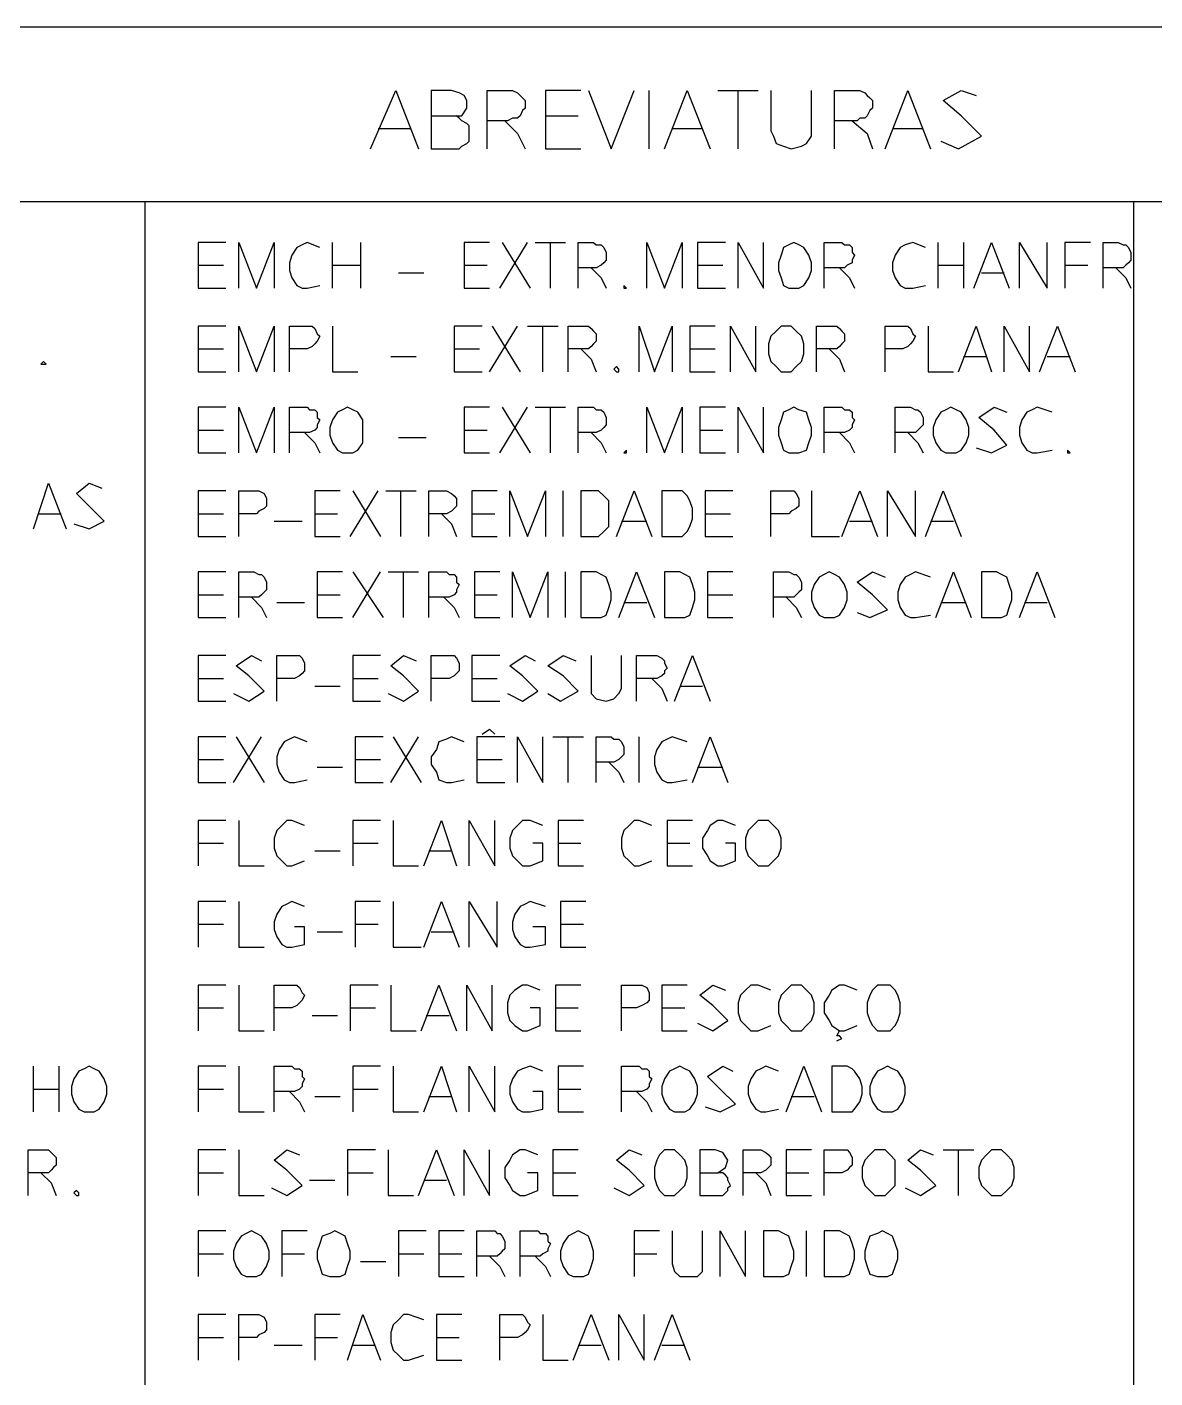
# Model space of a CAD drawing. Extents: x 0 to 597, y 0 to 422.
# Drawn here: x 59.3 to 103.8, y 54.6 to 107.9 of the extents above; entities that cross this region are included whole.
import ezdxf

# ---------------------------------------------------------------- set-up
doc = ezdxf.new("R2010")
doc.units = 0
doc.header["$MEASUREMENT"] = 0
doc.layers.add('GT_1', color=7, linetype='Continuous')

msp = doc.modelspace()

# ---------------------------------------------------------------- linework, layer by layer
at = {"layer": 'GT_1', "flags": 128}
for points in [[(453.8, 107.9), (25, 107.9)], [(72.9, 103.1), (73.9, 105.4), (74.8, 103.1)], [(75.3, 104.4), (76.3, 104.4), (76.5, 104.4), (76.7, 104.7), (76.7, 105), (76.6, 105.2), (76.4, 105.3), (76.1, 105.4), (75.3, 105.4), (75.3, 103.1), (76.3, 103.1), (76.4, 103.1), (76.5, 103.2), (76.7, 103.3), (76.8, 103.4), (76.8, 103.5), (76.8, 103.7), (76.8, 103.8), (76.8, 104), (76.7, 104.1), (76.5, 104.2), (76.4, 104.3), (76.3, 104.4)], [(77.5, 103.1), (77.5, 105.4), (78.3, 105.4), (78.4, 105.4), (78.5, 105.4), (78.7, 105.3), (78.8, 105.2), (78.9, 105.1), (79, 105), (79, 104.9), (79, 104.7), (78.9, 104.6), (78.8, 104.4), (78.7, 104.3), (78.5, 104.3), (78.3, 104.2), (77.5, 104.2)], [(81.2, 105.4), (79.8, 105.4), (79.8, 103.1), (81.2, 103.1)], [(81.5, 105.4), (82.4, 103.1), (83.3, 105.4)], [(83.9, 103.1), (83.9, 105.4)], [(84.5, 103.1), (85.4, 105.4), (86.3, 103.1)], [(86.6, 105.4), (88.2, 105.4)], [(87.4, 103.1), (87.4, 105.4)], [(88.7, 105.4), (88.7, 103.8), (88.8, 103.6), (88.9, 103.3), (89.2, 103.2), (89.5, 103.1), (89.9, 103.2), (90.1, 103.3), (90.3, 103.6), (90.3, 103.8), (90.3, 105.4)], [(91.2, 103.1), (91.2, 105.4), (92.1, 105.4), (92.2, 105.4), (92.4, 105.3), (92.5, 105.2), (92.6, 105.1), (92.7, 105), (92.7, 104.9), (92.7, 104.7), (92.6, 104.6), (92.5, 104.4), (92.4, 104.3), (92.2, 104.3), (92.1, 104.2), (91.2, 104.2)], [(93.2, 103.1), (94.1, 105.4), (95, 103.1)], [(95.4, 103.4), (96.1, 103.1), (97, 103.6), (96.2, 104.4), (95.5, 105), (96.2, 105.4), (96.8, 105.2)], [(78.2, 104.2), (78.7, 103.7), (79, 103.1)], [(79.8, 104.4), (81.1, 104.4)], [(91.9, 104.2), (92.5, 103.7), (92.7, 103.1)], [(73.2, 103.9), (74.5, 103.9)], [(84.8, 103.9), (86, 103.9)], [(93.5, 103.9), (94.7, 103.9)], [(328.9, 101), (25, 101)], [(64, 101), (64, 16)], [(103, 101), (103, 16)], [(67.2, 99.4), (66.1, 99.4), (66.1, 97.6), (67.2, 97.6)], [(67.7, 97.6), (67.7, 99.4), (68.4, 97.6), (69.1, 99.4), (69.1, 97.6)], [(70.9, 99.2), (70.4, 99.4), (70.2, 99.3), (70, 99.2), (69.8, 98.9), (69.7, 98.6), (69.7, 98.3), (69.8, 98), (70, 97.7), (70.2, 97.6), (70.4, 97.6), (70.9, 97.7)], [(71.4, 97.6), (71.4, 99.4)], [(72.5, 99.4), (72.5, 97.6)], [(77.6, 99.4), (76.6, 99.4), (76.6, 97.6), (77.6, 97.6)], [(78, 97.6), (79.1, 99.4)], [(78.1, 99.4), (79.2, 97.6)], [(79.4, 99.4), (80.6, 99.4)], [(80, 97.6), (80, 99.4)], [(81.1, 97.6), (81.1, 99.4), (81.7, 99.4), (81.8, 99.3), (82, 99.3), (82.1, 99.2), (82.2, 99), (82.2, 98.9), (82.2, 98.7), (82.1, 98.6), (82, 98.5), (81.8, 98.4), (81.7, 98.4), (81.1, 98.4)], [(83.8, 97.6), (83.8, 99.4), (84.5, 97.6), (85.2, 99.4), (85.2, 97.6)], [(86.9, 99.4), (85.8, 99.4), (85.8, 97.6), (86.9, 97.6)], [(87.4, 97.6), (87.4, 99.4), (88.4, 97.6), (88.4, 99.4)], [(89.7, 97.6), (89.8, 97.6), (90, 97.7), (90.2, 98), (90.3, 98.3), (90.3, 98.6), (90.2, 98.9), (90, 99.2), (89.8, 99.3), (89.6, 99.4), (89.4, 99.3), (89.2, 99.2), (89.1, 98.9), (89, 98.6), (89, 98.3), (89.1, 98), (89.2, 97.7), (89.4, 97.6), (89.6, 97.6), (89.7, 97.6)], [(90.8, 97.6), (90.8, 99.4), (91.5, 99.4), (91.6, 99.3), (91.8, 99.3), (91.9, 99.2), (91.9, 99), (92, 98.9), (91.9, 98.7), (91.9, 98.6), (91.7, 98.5), (91.6, 98.4), (91.5, 98.4), (90.8, 98.4)], [(94.8, 99.2), (94.3, 99.4), (94, 99.3), (93.8, 99.2), (93.6, 98.9), (93.5, 98.6), (93.5, 98.3), (93.6, 98), (93.8, 97.7), (94, 97.6), (94.3, 97.6), (94.8, 97.7)], [(95.3, 97.6), (95.3, 99.4)], [(96.3, 99.4), (96.3, 97.6)], [(96.7, 97.6), (97.4, 99.4), (98.1, 97.6)], [(98.5, 97.6), (98.5, 99.4), (99.6, 97.6), (99.6, 99.4)], [(101.3, 99.4), (100.3, 99.4), (100.3, 97.6)], [(101.8, 97.6), (101.8, 99.4), (102.4, 99.4), (102.6, 99.3), (102.7, 99.3), (102.8, 99.2), (102.9, 99), (102.9, 98.9), (102.9, 98.7), (102.8, 98.6), (102.7, 98.5), (102.6, 98.4), (102.4, 98.4), (101.8, 98.4)], [(66.1, 98.5), (67.1, 98.5)], [(71.4, 98.5), (72.5, 98.5)], [(74, 98.2), (75, 98.2)], [(76.6, 98.5), (77.5, 98.5)], [(81.6, 98.4), (82, 98), (82.2, 97.6)], [(85.8, 98.5), (86.8, 98.5)], [(91.4, 98.4), (91.8, 98), (92, 97.6)], [(95.3, 98.5), (96.3, 98.5)], [(97, 98.2), (97.9, 98.2)], [(100.3, 98.5), (101.2, 98.5)], [(102.3, 98.4), (102.7, 98), (102.9, 97.6)], [(83, 97.6), (82.9, 97.7), (82.9, 97.6), (83, 97.6)], [(67.2, 96.1), (66.1, 96.1), (66.1, 94.3), (67.2, 94.3)], [(67.7, 94.3), (67.7, 96.1), (68.4, 94.3), (69.1, 96.1), (69.1, 94.3)], [(69.7, 94.3), (69.7, 96.1), (70.4, 96.1), (70.6, 96.1), (70.7, 96), (70.8, 95.8), (70.9, 95.7), (70.8, 95.5), (70.7, 95.4), (70.6, 95.3), (70.4, 95.2), (69.7, 95.2)], [(71.4, 96.1), (71.4, 94.3), (72.4, 94.3)], [(77.3, 96.1), (76.2, 96.1), (76.2, 94.3), (77.3, 94.3)], [(77.6, 94.3), (78.7, 96.1)], [(77.7, 96.1), (78.8, 94.3)], [(79.1, 96.1), (80.3, 96.1)], [(79.7, 94.3), (79.7, 96.1)], [(80.7, 94.3), (80.7, 96.1), (81.3, 96.1), (81.4, 96.1), (81.5, 96.1), (81.6, 96), (81.7, 95.9), (81.8, 95.8), (81.8, 95.6), (81.8, 95.5), (81.7, 95.4), (81.6, 95.3), (81.5, 95.2), (81.3, 95.2), (80.7, 95.2)], [(83.5, 94.3), (83.5, 96.1), (84.1, 94.3), (84.8, 96.1), (84.8, 94.3)], [(86.5, 96.1), (85.5, 96.1), (85.5, 94.3), (86.5, 94.3)], [(87.1, 94.3), (87.1, 96.1), (88.1, 94.3), (88.1, 96.1)], [(89.4, 94.3), (89.5, 94.3), (89.7, 94.5), (89.9, 94.7), (90, 95), (90, 95.4), (89.9, 95.7), (89.7, 95.9), (89.5, 96.1), (89.3, 96.1), (89.1, 96.1), (88.9, 95.9), (88.7, 95.7), (88.6, 95.4), (88.6, 95), (88.7, 94.7), (88.9, 94.5), (89.1, 94.3), (89.3, 94.3), (89.4, 94.3)], [(90.5, 94.3), (90.5, 96.1), (91.1, 96.1), (91.3, 96.1), (91.4, 96), (91.5, 95.9), (91.6, 95.8), (91.6, 95.6), (91.6, 95.5), (91.5, 95.4), (91.4, 95.3), (91.3, 95.2), (91.1, 95.2), (90.5, 95.2)], [(93.2, 94.3), (93.2, 96.1), (93.9, 96.1), (94.1, 96.1), (94.2, 96), (94.3, 95.8), (94.4, 95.7), (94.3, 95.5), (94.2, 95.4), (94.1, 95.3), (93.9, 95.2), (93.2, 95.2)], [(94.9, 96.1), (94.9, 94.3), (95.9, 94.3)], [(96.1, 94.3), (96.8, 96.1), (97.4, 94.3)], [(97.9, 94.3), (97.9, 96.1), (98.9, 94.3), (98.9, 96.1)], [(99.3, 94.3), (100, 96.1), (100.7, 94.3)], [(66.1, 95.2), (67.1, 95.2)], [(73.7, 94.9), (74.7, 94.9)], [(76.2, 95.2), (77.2, 95.2)], [(81.2, 95.2), (81.6, 94.8), (81.8, 94.3)], [(85.5, 95.2), (86.5, 95.2)], [(91, 95.2), (91.4, 94.8), (91.6, 94.3)], [(96.3, 94.9), (97.2, 94.9)], [(99.6, 94.9), (100.5, 94.9)], [(60.1, 94.6), (60, 94.7), (59.9, 94.6), (60, 94.6), (60.1, 94.6)], [(82.7, 94.3), (82.7, 94.4), (82.6, 94.5), (82.5, 94.4), (82.6, 94.3), (82.7, 94.3)], [(67.2, 92.9), (66.1, 92.9), (66.1, 91.1), (67.2, 91.1)], [(67.7, 91.1), (67.7, 92.9), (68.4, 91.1), (69.1, 92.9), (69.1, 91.1)], [(69.7, 91.1), (69.7, 92.9), (70.4, 92.9), (70.5, 92.8), (70.7, 92.8), (70.8, 92.7), (70.8, 92.5), (70.9, 92.4), (70.8, 92.2), (70.8, 92.1), (70.7, 92), (70.5, 91.9), (70.4, 91.9), (69.7, 91.9)], [(72.1, 91.1), (72.2, 91.1), (72.4, 91.2), (72.6, 91.5), (72.6, 91.8), (72.6, 92.1), (72.6, 92.4), (72.4, 92.7), (72.2, 92.8), (72, 92.9), (71.8, 92.8), (71.6, 92.7), (71.4, 92.4), (71.3, 92.1), (71.3, 91.8), (71.4, 91.5), (71.6, 91.2), (71.8, 91.1), (72, 91.1), (72.1, 91.1)], [(77.6, 92.9), (76.6, 92.9), (76.6, 91.1), (77.6, 91.1)], [(78, 91.1), (79.1, 92.9)], [(78.1, 92.9), (79.2, 91.1)], [(79.4, 92.9), (80.6, 92.9)], [(80, 91.1), (80, 92.9)], [(81.1, 91.1), (81.1, 92.9), (81.7, 92.9), (81.8, 92.8), (82, 92.8), (82.1, 92.7), (82.2, 92.5), (82.2, 92.4), (82.2, 92.2), (82.1, 92.1), (82, 92), (81.8, 91.9), (81.7, 91.9), (81.1, 91.9)], [(83.8, 91.1), (83.8, 92.9), (84.5, 91.1), (85.2, 92.9), (85.2, 91.1)], [(86.9, 92.9), (85.9, 92.9), (85.9, 91.1), (86.9, 91.1)], [(87.4, 91.1), (87.4, 92.9), (88.4, 91.1), (88.4, 92.9)], [(89.7, 91.1), (89.8, 91.1), (90.1, 91.2), (90.2, 91.5), (90.3, 91.8), (90.3, 92.1), (90.2, 92.4), (90.1, 92.7), (89.8, 92.8), (89.6, 92.9), (89.4, 92.8), (89.2, 92.7), (89.1, 92.4), (89, 92.1), (89, 91.8), (89.1, 91.5), (89.2, 91.2), (89.4, 91.1), (89.6, 91.1), (89.7, 91.1)], [(90.8, 91.1), (90.8, 92.9), (91.5, 92.9), (91.6, 92.8), (91.8, 92.8), (91.9, 92.7), (91.9, 92.5), (92, 92.4), (91.9, 92.2), (91.9, 92.1), (91.8, 92), (91.6, 91.9), (91.5, 91.9), (90.8, 91.9)], [(93.6, 91.1), (93.6, 92.9), (94.2, 92.9), (94.4, 92.8), (94.5, 92.8), (94.6, 92.7), (94.7, 92.5), (94.7, 92.4), (94.7, 92.2), (94.6, 92.1), (94.5, 92), (94.4, 91.9), (94.2, 91.9), (93.6, 91.9)], [(95.9, 91.1), (96, 91.1), (96.2, 91.2), (96.4, 91.5), (96.5, 91.8), (96.5, 92.1), (96.4, 92.4), (96.2, 92.7), (96, 92.8), (95.8, 92.9), (95.6, 92.8), (95.4, 92.7), (95.2, 92.4), (95.1, 92.1), (95.1, 91.8), (95.2, 91.5), (95.4, 91.2), (95.6, 91.1), (95.8, 91.1), (95.9, 91.1)], [(96.8, 91.3), (97.4, 91.1), (98, 91.4), (97.5, 92), (96.9, 92.5), (97.5, 92.9), (98, 92.7)], [(99.8, 92.7), (99.2, 92.9), (99, 92.8), (98.8, 92.7), (98.6, 92.4), (98.5, 92.1), (98.5, 91.8), (98.6, 91.5), (98.8, 91.2), (99, 91.1), (99.2, 91.1), (99.8, 91.2)], [(66.1, 92), (67.1, 92)], [(70.3, 91.9), (70.7, 91.5), (70.9, 91.1)], [(74, 91.7), (75.1, 91.7)], [(76.6, 92), (77.5, 92)], [(81.6, 91.9), (82, 91.5), (82.2, 91.1)], [(85.9, 92), (86.8, 92)], [(91.4, 91.9), (91.8, 91.5), (92, 91.1)], [(94.1, 91.9), (94.5, 91.5), (94.7, 91.1)], [(83, 91.1), (83, 91.2), (82.9, 91.1), (83, 91.1)], [(100.4, 91.1), (100.5, 91.1), (100.4, 91.2), (100.4, 91.1)], [(59.6, 88.1), (60.2, 89.9), (60.9, 88.1)], [(61.2, 88.3), (61.8, 88.1), (62.4, 88.4), (61.8, 89), (61.3, 89.5), (61.8, 89.9), (62.3, 89.7)], [(67.2, 89.6), (66.1, 89.6), (66.1, 87.8), (67.2, 87.8)], [(67.7, 87.8), (67.7, 89.6), (68.4, 89.6), (68.5, 89.6), (68.7, 89.5), (68.8, 89.3), (68.8, 89.2), (68.8, 89), (68.7, 88.9), (68.5, 88.8), (68.4, 88.7), (67.7, 88.7)], [(71.7, 89.6), (70.7, 89.6), (70.7, 87.8), (71.7, 87.8)], [(72.1, 87.8), (73.2, 89.6)], [(72.2, 89.6), (73.3, 87.8)], [(73.5, 89.6), (74.7, 89.6)], [(74.1, 87.8), (74.1, 89.6)], [(75.2, 87.8), (75.2, 89.6), (75.8, 89.6), (75.9, 89.6), (76.1, 89.5), (76.2, 89.4), (76.3, 89.3), (76.3, 89.1), (76.3, 89), (76.2, 88.9), (76.1, 88.8), (75.9, 88.7), (75.8, 88.7), (75.2, 88.7)], [(77.9, 89.6), (76.9, 89.6), (76.9, 87.8), (77.9, 87.8)], [(78.4, 87.8), (78.4, 89.6), (79.1, 87.8), (79.8, 89.6), (79.8, 87.8)], [(80.5, 87.8), (80.5, 89.6)], [(81.9, 87.8), (82.1, 88), (82.3, 88.2), (82.3, 88.5), (82.3, 88.9), (82.3, 89.2), (82.1, 89.4), (81.9, 89.6), (81.8, 89.6), (81.2, 89.6), (81.2, 87.8), (81.8, 87.8), (81.9, 87.8)], [(82.6, 87.8), (83.3, 89.6), (84, 87.8)], [(85.1, 87.8), (85.2, 87.8), (85.4, 88), (85.5, 88.2), (85.6, 88.5), (85.6, 88.9), (85.5, 89.2), (85.4, 89.4), (85.2, 89.6), (85, 89.6), (84.4, 89.6), (84.4, 87.8), (85, 87.8), (85.1, 87.8)], [(87.2, 89.6), (86.1, 89.6), (86.1, 87.8), (87.2, 87.8)], [(88.7, 87.8), (88.7, 89.6), (89.4, 89.6), (89.6, 89.6), (89.7, 89.5), (89.8, 89.3), (89.8, 89.2), (89.8, 89), (89.7, 88.9), (89.5, 88.8), (89.4, 88.7), (88.7, 88.7)], [(90.3, 89.6), (90.3, 87.8), (91.4, 87.8)], [(91.5, 87.8), (92.2, 89.6), (92.9, 87.8)], [(93.3, 87.8), (93.3, 89.6), (94.4, 87.8), (94.4, 89.6)], [(94.8, 87.8), (95.5, 89.6), (96.2, 87.8)], [(59.8, 88.7), (60.7, 88.7)], [(66.1, 88.7), (67.1, 88.7)], [(70.7, 88.7), (71.6, 88.7)], [(75.7, 88.7), (76.1, 88.3), (76.3, 87.8)], [(76.9, 88.7), (77.8, 88.7)], [(86.1, 88.7), (87.1, 88.7)], [(69.1, 88.4), (70.2, 88.4)], [(82.8, 88.4), (83.8, 88.4)], [(91.8, 88.4), (92.7, 88.4)], [(95, 88.4), (95.9, 88.4)], [(67.2, 86.4), (66.1, 86.4), (66.1, 84.6), (67.2, 84.6)], [(67.7, 84.6), (67.7, 86.4), (68.3, 86.4), (68.5, 86.3), (68.6, 86.3), (68.7, 86.2), (68.8, 86), (68.8, 85.9), (68.8, 85.7), (68.7, 85.6), (68.6, 85.5), (68.5, 85.4), (68.3, 85.4), (67.7, 85.4)], [(71.8, 86.4), (70.8, 86.4), (70.8, 84.6), (71.8, 84.6)], [(72.2, 84.6), (73.3, 86.4)], [(72.2, 86.4), (73.4, 84.6)], [(73.6, 86.4), (74.8, 86.4)], [(74.2, 84.6), (74.2, 86.4)], [(75.2, 84.6), (75.2, 86.4), (75.9, 86.4), (76, 86.3), (76.2, 86.3), (76.3, 86.2), (76.3, 86), (76.4, 85.9), (76.3, 85.7), (76.3, 85.6), (76.2, 85.5), (76, 85.4), (75.9, 85.4), (75.2, 85.4)], [(78, 86.4), (77, 86.4), (77, 84.6), (78, 84.6)], [(78.5, 84.6), (78.5, 86.4), (79.2, 84.6), (79.9, 86.4), (79.9, 84.6)], [(80.6, 84.6), (80.6, 86.4)], [(81.9, 84.6), (82, 84.6), (82.2, 84.7), (82.3, 85), (82.4, 85.3), (82.4, 85.6), (82.3, 85.9), (82.2, 86.2), (82, 86.3), (81.8, 86.4), (81.2, 86.4), (81.2, 84.6), (81.8, 84.6), (81.9, 84.6)], [(82.7, 84.6), (83.4, 86.4), (84.1, 84.6)], [(85.2, 84.6), (85.3, 84.6), (85.5, 84.7), (85.6, 85), (85.7, 85.3), (85.7, 85.6), (85.6, 85.9), (85.5, 86.2), (85.3, 86.3), (85.1, 86.4), (84.5, 86.4), (84.5, 84.6), (85.1, 84.6), (85.2, 84.6)], [(87.2, 86.4), (86.2, 86.4), (86.2, 84.6), (87.2, 84.6)], [(88.8, 84.6), (88.8, 86.4), (89.4, 86.4), (89.6, 86.3), (89.7, 86.3), (89.8, 86.2), (89.9, 86), (89.9, 85.9), (89.9, 85.7), (89.8, 85.6), (89.7, 85.5), (89.6, 85.4), (89.4, 85.4), (88.8, 85.4)], [(91.1, 84.6), (91.2, 84.6), (91.4, 84.7), (91.6, 85), (91.7, 85.3), (91.7, 85.6), (91.6, 85.9), (91.4, 86.2), (91.2, 86.3), (91, 86.4), (90.8, 86.3), (90.6, 86.2), (90.4, 85.9), (90.3, 85.6), (90.3, 85.3), (90.4, 85), (90.6, 84.7), (90.8, 84.6), (91, 84.6), (91.1, 84.6)], [(92.1, 84.8), (92.6, 84.6), (93.3, 84.9), (92.7, 85.5), (92.1, 86), (92.7, 86.4), (93.2, 86.2)], [(95, 86.2), (94.4, 86.4), (94.2, 86.3), (94, 86.2), (93.8, 85.9), (93.7, 85.6), (93.7, 85.3), (93.8, 85), (94, 84.7), (94.2, 84.6), (94.4, 84.6), (95, 84.7)], [(95.2, 84.6), (95.9, 86.4), (96.6, 84.6)], [(97.7, 84.6), (97.8, 84.6), (98, 84.7), (98.1, 85), (98.2, 85.3), (98.2, 85.6), (98.1, 85.9), (98, 86.2), (97.8, 86.3), (97.6, 86.4), (97, 86.4), (97, 84.6), (97.6, 84.6), (97.7, 84.6)], [(98.5, 84.6), (99.2, 86.4), (99.9, 84.6)], [(66.1, 85.5), (67.1, 85.5)], [(68.2, 85.4), (68.6, 85), (68.8, 84.6)], [(70.8, 85.5), (71.7, 85.5)], [(75.8, 85.4), (76.2, 85), (76.4, 84.6)], [(77, 85.5), (77.9, 85.5)], [(86.2, 85.5), (87.2, 85.5)], [(89.3, 85.4), (89.7, 85), (89.9, 84.6)], [(69.2, 85.2), (70.3, 85.2)], [(82.9, 85.2), (83.8, 85.2)], [(95.4, 85.2), (96.4, 85.2)], [(98.7, 85.2), (99.6, 85.2)], [(67.2, 83.1), (66.1, 83.1), (66.1, 81.3), (67.2, 81.3)], [(67.5, 81.6), (68.1, 81.3), (68.7, 81.7), (68.1, 82.3), (67.6, 82.7), (68.2, 83.1), (68.6, 82.9)], [(69.2, 81.3), (69.2, 83.1), (69.9, 83.1), (70.1, 83.1), (70.2, 83), (70.3, 82.8), (70.3, 82.7), (70.3, 82.5), (70.2, 82.4), (70.1, 82.3), (69.9, 82.2), (69.2, 82.2)], [(73.3, 83.1), (72.2, 83.1), (72.2, 81.3), (73.3, 81.3)], [(73.6, 81.6), (74.2, 81.3), (74.8, 81.7), (74.2, 82.3), (73.7, 82.7), (74.2, 83.1), (74.7, 82.9)], [(75.3, 81.3), (75.3, 83.1), (76, 83.1), (76.2, 83.1), (76.3, 83), (76.4, 82.8), (76.4, 82.7), (76.4, 82.5), (76.3, 82.4), (76.2, 82.3), (76, 82.2), (75.3, 82.2)], [(78, 83.1), (76.9, 83.1), (76.9, 81.3), (78, 81.3)], [(78.3, 81.6), (78.9, 81.3), (79.5, 81.7), (78.9, 82.3), (78.4, 82.7), (79, 83.1), (79.4, 82.9)], [(79.9, 81.6), (80.4, 81.3), (81.1, 81.7), (80.5, 82.3), (79.9, 82.7), (80.5, 83.1), (81, 82.9)], [(81.6, 83.1), (81.6, 81.8), (81.6, 81.6), (81.8, 81.4), (82.2, 81.3), (82.5, 81.4), (82.7, 81.6), (82.8, 81.8), (82.8, 83.1)], [(83.4, 81.3), (83.4, 83.1), (84.1, 83.1), (84.2, 83.1), (84.4, 83), (84.5, 82.9), (84.5, 82.8), (84.6, 82.6), (84.5, 82.5), (84.5, 82.4), (84.4, 82.3), (84.2, 82.2), (84.1, 82.2), (83.4, 82.2)], [(84.9, 81.3), (85.6, 83.1), (86.3, 81.3)], [(66.1, 82.2), (67.1, 82.2)], [(72.2, 82.2), (73.2, 82.2)], [(76.9, 82.2), (77.9, 82.2)], [(84, 82.2), (84.4, 81.8), (84.6, 81.3)], [(70.7, 81.9), (71.7, 81.9)], [(85.1, 81.9), (86, 81.9)], [(77.3, 80), (77.6, 80.2), (77.8, 80)], [(67.2, 79.9), (66.1, 79.9), (66.1, 78.1), (67.2, 78.1)], [(67.5, 78.1), (68.6, 79.9)], [(67.6, 79.9), (68.7, 78.1)], [(70.4, 79.7), (69.9, 79.9), (69.7, 79.8), (69.5, 79.7), (69.3, 79.4), (69.2, 79.1), (69.2, 78.8), (69.3, 78.5), (69.5, 78.2), (69.7, 78.1), (69.9, 78.1), (70.4, 78.2)], [(73.4, 79.9), (72.3, 79.9), (72.3, 78.1), (73.4, 78.1)], [(73.7, 78.1), (74.8, 79.9)], [(73.8, 79.9), (74.9, 78.1)], [(76.6, 79.7), (76.1, 79.9), (75.9, 79.8), (75.6, 79.7), (75.5, 79.4), (75.3, 79.1), (75.3, 78.8), (75.5, 78.5), (75.6, 78.2), (75.9, 78.1), (76.1, 78.1), (76.6, 78.2)], [(78.2, 79.9), (77.1, 79.9), (77.1, 78.1), (78.2, 78.1)], [(78.7, 78.1), (78.7, 79.9), (79.7, 78.1), (79.7, 79.9)], [(80.1, 79.9), (81.3, 79.9)], [(80.7, 78.1), (80.7, 79.9)], [(81.8, 78.1), (81.8, 79.9), (82.4, 79.9), (82.5, 79.8), (82.7, 79.8), (82.8, 79.7), (82.9, 79.5), (82.9, 79.4), (82.9, 79.2), (82.8, 79.1), (82.7, 79), (82.5, 78.9), (82.4, 78.9), (81.8, 78.9)], [(83.5, 78.1), (83.5, 79.9)], [(85.4, 79.7), (84.8, 79.9), (84.6, 79.8), (84.4, 79.7), (84.2, 79.4), (84.1, 79.1), (84.1, 78.8), (84.2, 78.5), (84.4, 78.2), (84.6, 78.1), (84.8, 78.1), (85.4, 78.2)], [(85.6, 78.1), (86.3, 79.9), (87, 78.1)], [(66.1, 79), (67.1, 79)], [(72.3, 79), (73.3, 79)], [(77.1, 79), (78.1, 79)], [(82.3, 78.9), (82.7, 78.5), (82.9, 78.1)], [(70.8, 78.7), (71.8, 78.7)], [(85.8, 78.7), (86.8, 78.7)], [(67.2, 76.6), (66.1, 76.6), (66.1, 74.8)], [(67.7, 76.6), (67.7, 74.8), (68.7, 74.8)], [(70.3, 76.4), (69.8, 76.6), (69.6, 76.6), (69.4, 76.4), (69.2, 76.2), (69.1, 75.9), (69.1, 75.5), (69.2, 75.2), (69.4, 75), (69.6, 74.8), (69.8, 74.8), (70.3, 75)], [(73.3, 76.6), (72.2, 76.6), (72.2, 74.8)], [(73.8, 76.6), (73.8, 74.8), (74.8, 74.8)], [(75, 74.8), (75.7, 76.6), (76.3, 74.8)], [(76.8, 74.8), (76.8, 76.6), (77.8, 74.8), (77.8, 76.6)], [(79.7, 76.4), (79.2, 76.6), (78.9, 76.6), (78.7, 76.4), (78.5, 76.2), (78.4, 75.9), (78.4, 75.5), (78.5, 75.2), (78.7, 75), (78.9, 74.8), (79.2, 74.8), (79.7, 75), (79.7, 75.7), (79.3, 75.7)], [(81.3, 76.6), (80.3, 76.6), (80.3, 74.8), (81.3, 74.8)], [(84, 76.4), (83.5, 76.6), (83.3, 76.6), (83.1, 76.4), (82.9, 76.2), (82.8, 75.9), (82.8, 75.5), (82.9, 75.2), (83.1, 75), (83.3, 74.8), (83.5, 74.8), (84, 75)], [(85.6, 76.6), (84.6, 76.6), (84.6, 74.8), (85.6, 74.8)], [(87.3, 76.4), (86.8, 76.6), (86.6, 76.6), (86.3, 76.4), (86.2, 76.2), (86, 75.9), (86, 75.5), (86.2, 75.2), (86.3, 75), (86.6, 74.8), (86.8, 74.8), (87.3, 75), (87.3, 75.7), (86.9, 75.7)], [(88.5, 74.8), (88.6, 74.8), (88.8, 75), (89, 75.2), (89.1, 75.5), (89.1, 75.9), (89, 76.2), (88.8, 76.4), (88.6, 76.6), (88.4, 76.6), (88.2, 76.6), (88, 76.4), (87.8, 76.2), (87.7, 75.9), (87.7, 75.5), (87.8, 75.2), (88, 75), (88.2, 74.8), (88.4, 74.8), (88.5, 74.8)], [(66.1, 75.7), (67.1, 75.7)], [(72.2, 75.7), (73.2, 75.7)], [(80.3, 75.7), (81.2, 75.7)], [(84.6, 75.7), (85.5, 75.7)], [(70.7, 75.4), (71.7, 75.4)], [(75.2, 75.4), (76.1, 75.4)], [(67.2, 73.4), (66.1, 73.4), (66.1, 71.6)], [(67.7, 73.4), (67.7, 71.6), (68.7, 71.6)], [(70.3, 73.2), (69.8, 73.4), (69.6, 73.3), (69.4, 73.2), (69.2, 72.9), (69.1, 72.6), (69.1, 72.3), (69.2, 72), (69.4, 71.7), (69.6, 71.6), (69.8, 71.6), (70.3, 71.7), (70.3, 72.4), (69.9, 72.4)], [(73.3, 73.4), (72.3, 73.4), (72.3, 71.6)], [(73.8, 73.4), (73.8, 71.6), (74.9, 71.6)], [(75, 71.6), (75.7, 73.4), (76.4, 71.6)], [(76.8, 71.6), (76.8, 73.4), (77.9, 71.6), (77.9, 73.4)], [(79.8, 73.2), (79.2, 73.4), (79, 73.3), (78.8, 73.2), (78.6, 72.9), (78.5, 72.6), (78.5, 72.3), (78.6, 72), (78.8, 71.7), (79, 71.6), (79.2, 71.6), (79.8, 71.7), (79.8, 72.4), (79.3, 72.4)], [(81.4, 73.4), (80.4, 73.4), (80.4, 71.6), (81.4, 71.6)], [(66.1, 72.5), (67.1, 72.5)], [(72.3, 72.5), (73.2, 72.5)], [(80.4, 72.5), (81.3, 72.5)], [(70.8, 72.2), (71.8, 72.2)], [(75.3, 72.2), (76.2, 72.2)], [(67.2, 70.1), (66.1, 70.1), (66.1, 68.3)], [(67.7, 70.1), (67.7, 68.3), (68.7, 68.3)], [(69.1, 68.3), (69.1, 70.1), (69.8, 70.1), (70, 70.1), (70.1, 70), (70.2, 69.8), (70.3, 69.7), (70.2, 69.5), (70.1, 69.4), (70, 69.3), (69.8, 69.2), (69.1, 69.2)], [(73.2, 70.1), (72.1, 70.1), (72.1, 68.3)], [(73.7, 70.1), (73.7, 68.3), (74.7, 68.3)], [(74.9, 68.3), (75.6, 70.1), (76.3, 68.3)], [(76.7, 68.3), (76.7, 70.1), (77.7, 68.3), (77.7, 70.1)], [(79.6, 69.9), (79.1, 70.1), (78.9, 70.1), (78.6, 69.9), (78.4, 69.7), (78.3, 69.4), (78.3, 69), (78.4, 68.7), (78.6, 68.5), (78.9, 68.3), (79.1, 68.3), (79.6, 68.5), (79.6, 69.2), (79.2, 69.2)], [(81.2, 70.1), (80.2, 70.1), (80.2, 68.3), (81.2, 68.3)], [(82.8, 68.3), (82.8, 70.1), (83.4, 70.1), (83.5, 70.1), (83.6, 70.1), (83.8, 70), (83.9, 69.8), (83.9, 69.7), (83.9, 69.5), (83.8, 69.4), (83.6, 69.3), (83.4, 69.2), (82.8, 69.2)], [(85.4, 70.1), (84.4, 70.1), (84.4, 68.3), (85.4, 68.3)], [(85.8, 68.6), (86.4, 68.3), (87, 68.7), (86.4, 69.3), (85.9, 69.7), (86.4, 70.1), (86.9, 69.9)], [(88.7, 69.9), (88.2, 70.1), (87.9, 70.1), (87.7, 69.9), (87.5, 69.7), (87.4, 69.4), (87.4, 69), (87.5, 68.7), (87.7, 68.5), (87.9, 68.3), (88.2, 68.3), (88.7, 68.5)], [(89.8, 68.3), (89.9, 68.3), (90.1, 68.5), (90.3, 68.7), (90.4, 69), (90.4, 69.4), (90.3, 69.7), (90.1, 69.9), (89.9, 70.1), (89.7, 70.1), (89.5, 70.1), (89.3, 69.9), (89.1, 69.7), (89, 69.4), (89, 69), (89.1, 68.7), (89.3, 68.5), (89.5, 68.3), (89.7, 68.3), (89.8, 68.3)], [(92.1, 69.9), (91.6, 70.1), (91.4, 70.1), (91.1, 69.9), (91, 69.7), (90.8, 69.4), (90.8, 69), (91, 68.7), (91.1, 68.5), (91.4, 68.3), (91.6, 68.3), (92.1, 68.5)], [(93.2, 68.3), (93.4, 68.3), (93.6, 68.5), (93.7, 68.7), (93.8, 69), (93.8, 69.4), (93.7, 69.7), (93.6, 69.9), (93.4, 70.1), (93.1, 70.1), (92.9, 70.1), (92.7, 69.9), (92.6, 69.7), (92.5, 69.4), (92.5, 69), (92.6, 68.7), (92.7, 68.5), (92.9, 68.3), (93.1, 68.3), (93.2, 68.3)], [(66.1, 69.2), (67.1, 69.2)], [(70.6, 68.9), (71.6, 68.9)], [(72.1, 69.2), (73.1, 69.2)], [(75.1, 68.9), (76, 68.9)], [(80.2, 69.2), (81.1, 69.2)], [(84.4, 69.2), (85.3, 69.2)], [(91.3, 67.9), (91.5, 68), (91.4, 68.1), (91.3, 68.1), (91.4, 68.3)], [(59.6, 65.1), (59.6, 66.9)], [(60.6, 66.9), (60.6, 65.1)], [(61.9, 65.1), (62, 65.1), (62.2, 65.2), (62.4, 65.5), (62.5, 65.8), (62.5, 66.1), (62.4, 66.4), (62.2, 66.7), (62, 66.8), (61.8, 66.9), (61.6, 66.8), (61.4, 66.7), (61.2, 66.4), (61.1, 66.1), (61.1, 65.8), (61.2, 65.5), (61.4, 65.2), (61.6, 65.1), (61.8, 65.1), (61.9, 65.1)], [(67.2, 66.9), (66.1, 66.9), (66.1, 65.1)], [(67.7, 66.9), (67.7, 65.1), (68.7, 65.1)], [(69.1, 65.1), (69.1, 66.9), (69.8, 66.9), (69.9, 66.8), (70.1, 66.8), (70.2, 66.7), (70.2, 66.5), (70.3, 66.4), (70.2, 66.2), (70.2, 66.1), (70.1, 66), (69.9, 65.9), (69.8, 65.9), (69.1, 65.9)], [(73.3, 66.9), (72.2, 66.9), (72.2, 65.1)], [(73.8, 66.9), (73.8, 65.1), (74.8, 65.1)], [(75, 65.1), (75.7, 66.9), (76.3, 65.1)], [(76.8, 65.1), (76.8, 66.9), (77.8, 65.1), (77.8, 66.9)], [(79.7, 66.7), (79.2, 66.9), (78.9, 66.8), (78.7, 66.7), (78.5, 66.4), (78.4, 66.1), (78.4, 65.8), (78.5, 65.5), (78.7, 65.2), (78.9, 65.1), (79.2, 65.1), (79.7, 65.2), (79.7, 65.9), (79.3, 65.9)], [(81.3, 66.9), (80.3, 66.9), (80.3, 65.1), (81.3, 65.1)], [(82.8, 65.1), (82.8, 66.9), (83.5, 66.9), (83.6, 66.8), (83.8, 66.8), (83.9, 66.7), (83.9, 66.5), (84, 66.4), (83.9, 66.2), (83.9, 66.1), (83.8, 66), (83.6, 65.9), (83.5, 65.9), (82.8, 65.9)], [(85.2, 65.1), (85.3, 65.1), (85.5, 65.2), (85.7, 65.5), (85.8, 65.8), (85.8, 66.1), (85.7, 66.4), (85.5, 66.7), (85.3, 66.8), (85.1, 66.9), (84.9, 66.8), (84.7, 66.7), (84.5, 66.4), (84.4, 66.1), (84.4, 65.8), (84.5, 65.5), (84.7, 65.2), (84.9, 65.1), (85.1, 65.1), (85.2, 65.1)], [(86.1, 65.3), (86.7, 65.1), (87.3, 65.4), (86.7, 66), (86.2, 66.5), (86.8, 66.9), (87.2, 66.7)], [(89, 66.7), (88.5, 66.9), (88.3, 66.8), (88.1, 66.7), (87.9, 66.4), (87.8, 66.1), (87.8, 65.8), (87.9, 65.5), (88.1, 65.2), (88.3, 65.1), (88.5, 65.1), (89, 65.2)], [(89.3, 65.1), (90, 66.9), (90.7, 65.1)], [(91.8, 65.1), (91.9, 65.1), (92, 65.2), (92.2, 65.5), (92.3, 65.8), (92.3, 66.1), (92.2, 66.4), (92, 66.7), (91.9, 66.8), (91.7, 66.9), (91.1, 66.9), (91.1, 65.1), (91.7, 65.1), (91.8, 65.1)], [(93.4, 65.1), (93.5, 65.1), (93.7, 65.2), (93.9, 65.5), (94, 65.8), (94, 66.1), (93.9, 66.4), (93.7, 66.7), (93.5, 66.8), (93.3, 66.9), (93.1, 66.8), (92.9, 66.7), (92.7, 66.4), (92.6, 66.1), (92.6, 65.8), (92.7, 65.5), (92.9, 65.2), (93.1, 65.1), (93.3, 65.1), (93.4, 65.1)], [(59.6, 66), (60.6, 66)], [(66.1, 66), (67.1, 66)], [(69.7, 65.9), (70.1, 65.5), (70.3, 65.1)], [(70.7, 65.7), (71.7, 65.7)], [(72.2, 66), (73.2, 66)], [(75.2, 65.7), (76.1, 65.7)], [(80.3, 66), (81.2, 66)], [(83.4, 65.9), (83.8, 65.5), (84, 65.1)], [(89.5, 65.7), (90.4, 65.7)], [(59.4, 61.8), (59.4, 63.6), (60, 63.6), (60.2, 63.6), (60.3, 63.5), (60.4, 63.4), (60.5, 63.3), (60.5, 63.1), (60.5, 63), (60.4, 62.9), (60.3, 62.8), (60.2, 62.7), (60, 62.7), (59.4, 62.7)], [(67.2, 63.6), (66.1, 63.6), (66.1, 61.8)], [(67.7, 63.6), (67.7, 61.8), (68.7, 61.8)], [(69, 62.1), (69.6, 61.8), (70.2, 62.2), (69.6, 62.8), (69.1, 63.2), (69.6, 63.6), (70.1, 63.4)], [(73.1, 63.6), (72, 63.6), (72, 61.8)], [(73.6, 63.6), (73.6, 61.8), (74.6, 61.8)], [(74.8, 61.8), (75.5, 63.6), (76.2, 61.8)], [(76.6, 61.8), (76.6, 63.6), (77.6, 61.8), (77.6, 63.6)], [(79.5, 63.4), (79, 63.6), (78.8, 63.6), (78.5, 63.4), (78.4, 63.2), (78.2, 62.9), (78.2, 62.5), (78.4, 62.2), (78.5, 62), (78.8, 61.8), (79, 61.8), (79.5, 62), (79.5, 62.7), (79.1, 62.7)], [(81.1, 63.6), (80.1, 63.6), (80.1, 61.8), (81.1, 61.8)], [(82.5, 62.1), (83.1, 61.8), (83.7, 62.2), (83.1, 62.8), (82.6, 63.2), (83.1, 63.6), (83.6, 63.4)], [(84.8, 61.8), (84.9, 61.8), (85.1, 62), (85.3, 62.2), (85.4, 62.5), (85.4, 62.9), (85.3, 63.2), (85.1, 63.4), (84.9, 63.6), (84.7, 63.6), (84.5, 63.6), (84.3, 63.4), (84.2, 63.2), (84.1, 62.9), (84.1, 62.5), (84.2, 62.2), (84.3, 62), (84.5, 61.8), (84.7, 61.8), (84.8, 61.8)], [(85.9, 62.7), (86.6, 62.7), (86.9, 62.9), (87, 63.2), (86.8, 63.5), (86.5, 63.6), (85.9, 63.6), (85.9, 61.8), (86.6, 61.8), (86.8, 61.8), (86.9, 61.9), (87, 62), (87, 62.1), (87.1, 62.2), (87, 62.4), (87, 62.5), (86.9, 62.6), (86.8, 62.7), (86.6, 62.7)], [(87.6, 61.8), (87.6, 63.6), (88.2, 63.6), (88.3, 63.6), (88.5, 63.5), (88.6, 63.4), (88.7, 63.3), (88.7, 63.1), (88.7, 63), (88.6, 62.9), (88.5, 62.8), (88.3, 62.7), (88.2, 62.7), (87.6, 62.7)], [(90.3, 63.6), (89.3, 63.6), (89.3, 61.8), (90.3, 61.8)], [(90.8, 61.8), (90.8, 63.6), (91.5, 63.6), (91.7, 63.6), (91.8, 63.5), (91.9, 63.3), (91.9, 63.2), (91.9, 63), (91.8, 62.9), (91.7, 62.8), (91.5, 62.7), (90.8, 62.7)], [(93.1, 61.8), (93.2, 61.8), (93.4, 62), (93.6, 62.2), (93.6, 62.5), (93.6, 62.9), (93.6, 63.2), (93.4, 63.4), (93.2, 63.6), (93, 63.6), (92.8, 63.6), (92.6, 63.4), (92.4, 63.2), (92.3, 62.9), (92.3, 62.5), (92.4, 62.2), (92.6, 62), (92.8, 61.8), (93, 61.8), (93.1, 61.8)], [(94, 62.1), (94.6, 61.8), (95.2, 62.2), (94.6, 62.8), (94.1, 63.2), (94.6, 63.6), (95.1, 63.4)], [(95.5, 63.6), (96.7, 63.6)], [(96.1, 61.8), (96.1, 63.6)], [(97.7, 61.8), (97.8, 61.8), (98, 62), (98.2, 62.2), (98.3, 62.5), (98.3, 62.9), (98.2, 63.2), (98, 63.4), (97.8, 63.6), (97.6, 63.6), (97.4, 63.6), (97.2, 63.4), (97, 63.2), (96.9, 62.9), (96.9, 62.5), (97, 62.2), (97.2, 62), (97.4, 61.8), (97.6, 61.8), (97.7, 61.8)], [(59.9, 62.7), (60.3, 62.3), (60.5, 61.8)], [(66.1, 62.7), (67.1, 62.7)], [(70.5, 62.4), (71.5, 62.4)], [(72, 62.7), (73, 62.7)], [(75, 62.4), (75.9, 62.4)], [(80.1, 62.7), (81, 62.7)], [(88.1, 62.7), (88.5, 62.3), (88.7, 61.8)], [(89.3, 62.7), (90.2, 62.7)], [(61.4, 61.8), (61.4, 61.9), (61.3, 62), (61.2, 61.9), (61.3, 61.8), (61.4, 61.8)], [(67.2, 60.4), (66.1, 60.4), (66.1, 58.6)], [(68.3, 58.6), (68.4, 58.6), (68.6, 58.7), (68.8, 59), (68.9, 59.3), (68.9, 59.6), (68.8, 59.9), (68.6, 60.2), (68.4, 60.3), (68.2, 60.4), (68, 60.3), (67.8, 60.2), (67.6, 59.9), (67.5, 59.6), (67.5, 59.3), (67.6, 59), (67.8, 58.7), (68, 58.6), (68.2, 58.6), (68.3, 58.6)], [(70.4, 60.4), (69.4, 60.4), (69.4, 58.6)], [(71.6, 58.6), (71.7, 58.6), (71.9, 58.7), (72, 59), (72.1, 59.3), (72.1, 59.6), (72, 59.9), (71.9, 60.2), (71.7, 60.3), (71.5, 60.4), (71.3, 60.3), (71, 60.2), (70.9, 59.9), (70.8, 59.6), (70.8, 59.3), (70.9, 59), (71, 58.7), (71.3, 58.6), (71.5, 58.6), (71.6, 58.6)], [(75.1, 60.4), (74, 60.4), (74, 58.6)], [(76.6, 60.4), (75.6, 60.4), (75.6, 58.6), (76.6, 58.6)], [(77.1, 58.6), (77.1, 60.4), (77.7, 60.4), (77.8, 60.4), (77.9, 60.3), (78, 60.3), (78.1, 60.2), (78.2, 60), (78.2, 59.9), (78.2, 59.7), (78.1, 59.6), (78, 59.5), (77.9, 59.4), (77.7, 59.4), (77.1, 59.4)], [(78.8, 58.6), (78.8, 60.4), (79.5, 60.4), (79.6, 60.3), (79.8, 60.3), (79.9, 60.2), (79.9, 60), (80, 59.9), (79.9, 59.7), (79.9, 59.6), (79.7, 59.5), (79.6, 59.4), (79.5, 59.4), (78.8, 59.4)], [(81.2, 58.6), (81.3, 58.6), (81.5, 58.7), (81.6, 59), (81.7, 59.3), (81.7, 59.6), (81.6, 59.9), (81.5, 60.2), (81.3, 60.3), (81.1, 60.4), (80.9, 60.3), (80.7, 60.2), (80.5, 59.9), (80.4, 59.6), (80.4, 59.3), (80.5, 59), (80.7, 58.7), (80.9, 58.6), (81.1, 58.6), (81.2, 58.6)], [(84.3, 60.4), (83.3, 60.4), (83.3, 58.6)], [(84.8, 60.4), (84.8, 59.1), (84.9, 58.8), (85.1, 58.6), (85.4, 58.6), (85.8, 58.6), (86, 58.8), (86, 59.1), (86, 60.4)], [(86.7, 58.6), (86.7, 60.4), (87.7, 58.6), (87.7, 60.4)], [(89.1, 58.6), (89.2, 58.6), (89.4, 58.7), (89.5, 59), (89.6, 59.3), (89.6, 59.6), (89.5, 59.9), (89.4, 60.2), (89.2, 60.3), (89, 60.4), (88.4, 60.4), (88.4, 58.6), (89, 58.6), (89.1, 58.6)], [(90.1, 58.6), (90.1, 60.4)], [(91.5, 58.6), (91.6, 58.6), (91.8, 58.7), (91.9, 59), (92, 59.3), (92, 59.6), (91.9, 59.9), (91.8, 60.2), (91.6, 60.3), (91.4, 60.4), (90.8, 60.4), (90.8, 58.6), (91.4, 58.6), (91.5, 58.6)], [(93.2, 58.6), (93.3, 58.6), (93.5, 58.7), (93.6, 59), (93.7, 59.3), (93.7, 59.6), (93.6, 59.9), (93.5, 60.2), (93.3, 60.3), (93.1, 60.4), (92.9, 60.3), (92.6, 60.2), (92.5, 59.9), (92.4, 59.6), (92.4, 59.3), (92.5, 59), (92.6, 58.7), (92.9, 58.6), (93.1, 58.6), (93.2, 58.6)], [(66.1, 59.5), (67.1, 59.5)], [(69.4, 59.5), (70.3, 59.5)], [(72.5, 59.2), (73.5, 59.2)], [(74, 59.5), (75, 59.5)], [(75.6, 59.5), (76.5, 59.5)], [(77.6, 59.4), (78, 59), (78.2, 58.6)], [(79.4, 59.4), (79.8, 59), (80, 58.6)], [(83.3, 59.5), (84.2, 59.5)], [(67.2, 57.1), (66.1, 57.1), (66.1, 55.3)], [(67.7, 55.3), (67.7, 57.1), (68.4, 57.1), (68.5, 57.1), (68.7, 57), (68.8, 56.8), (68.8, 56.7), (68.8, 56.5), (68.7, 56.4), (68.5, 56.3), (68.4, 56.2), (67.7, 56.2)], [(71.7, 57.1), (70.7, 57.1), (70.7, 55.3)], [(72, 55.3), (72.6, 57.1), (73.3, 55.3)], [(75, 56.9), (74.4, 57.1), (74.2, 57.1), (74, 56.9), (73.8, 56.7), (73.7, 56.4), (73.7, 56), (73.8, 55.7), (74, 55.5), (74.2, 55.3), (74.4, 55.3), (75, 55.5)], [(76.5, 57.1), (75.5, 57.1), (75.5, 55.3), (76.5, 55.3)], [(78, 55.3), (78, 57.1), (78.7, 57.1), (78.9, 57.1), (79, 57), (79.1, 56.8), (79.2, 56.7), (79.1, 56.5), (79, 56.4), (78.9, 56.3), (78.7, 56.2), (78, 56.2)], [(79.7, 57.1), (79.7, 55.3), (80.7, 55.3)], [(80.9, 55.3), (81.6, 57.1), (82.3, 55.3)], [(82.7, 55.3), (82.7, 57.1), (83.7, 55.3), (83.7, 57.1)], [(84.1, 55.3), (84.8, 57.1), (85.5, 55.3)], [(66.1, 56.2), (67.1, 56.2)], [(70.7, 56.2), (71.6, 56.2)], [(75.5, 56.2), (76.4, 56.2)], [(69.1, 55.9), (70.2, 55.9)], [(72.2, 55.9), (73.1, 55.9)], [(81.1, 55.9), (82, 55.9)], [(84.4, 55.9), (85.3, 55.9)]]:
    msp.add_lwpolyline(points, dxfattribs=at)

doc.saveas('drawing.dxf')
